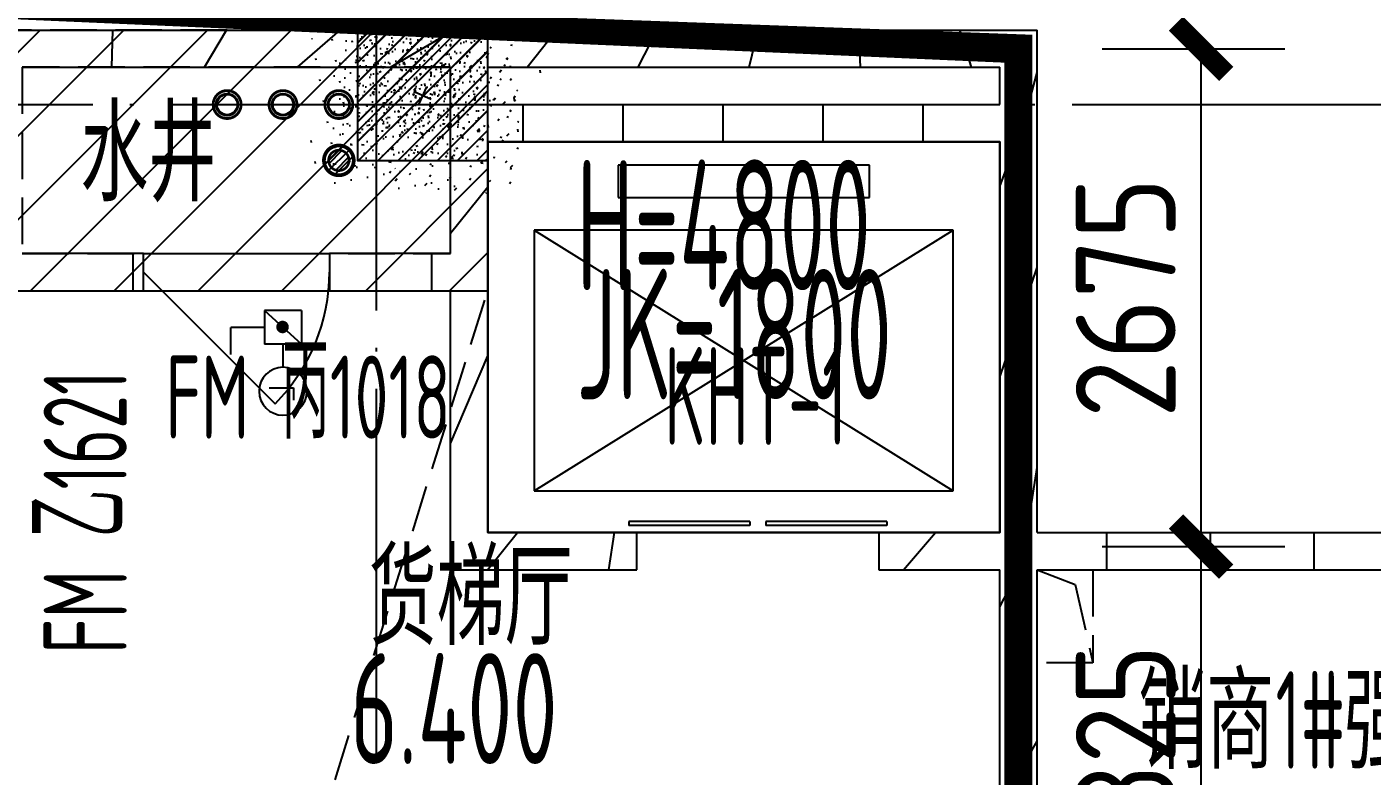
# Model space of a CAD drawing. Header units: inches. Extents: x 0 to 1813292486, y 0 to 3473589894.
# Drawn here: x 600488010 to 600495236, y 3473216910 to 3473220935 of the extents above; entities that cross this region are included whole.
import ezdxf
from ezdxf.enums import TextEntityAlignment as Align
from ezdxf.xclip import XClip

# ---------------------------------------------------------------- set-up
doc = ezdxf.new("R2010")
doc.units = ezdxf.units.IN
doc.header["$LTSCALE"] = 1000
doc.header["$MEASUREMENT"] = 0
doc.header["$XCLIPFRAME"] = 2
for name, pattern in [('AX-MALL-GIRD-200$0$DOTE', [2.4200000000000004, 2, -0.2, 0.02, -0.2]), ('AX-MALL-WALL-P02-QT$0$DASH', [0.35, 0.25, -0.1]), ('AX-MALL-WALL-P02-QT$0$DOTE', [2.4200000000000004, 2, -0.2, 0.02, -0.2]), ('EX-MALL-2F-DBKD$0$DASH', [0.35, 0.25, -0.1]), ('PX-MALL-P02-LG$0$DASHED', [0.75, 0.5, -0.25])]:
    doc.linetypes.add(name, pattern=pattern)
for name, color, linetype in [('A-Anno-Note', 241, 'Continuous'), ('AX-MALL-DIM-P02$0$A-Anno-Dims', 3, 'Continuous'), ('AX-MALL-DIM-P02$0$A-Detl-Thin', 131, 'Continuous'), ('AX-MALL-DTKD-P01~P02$0$A-Flor-Patt', 163, 'Continuous'), ('AX-MALL-GIRD-200$0$A-Grid', 222, 'AX-MALL-GIRD-200$0$DOTE'), ('AX-MALL-P02-200$0$A-Anno-Note', 241, 'Continuous'), ('AX-MALL-WALL-P02$0$A-Anno-Note', 241, 'Continuous'), ('AX-MALL-WALL-P02$0$A-Flor-Patt', 163, 'Continuous'), ('AX-MALL-WALL-P02-QT$0$_T_S__T_ELEV_A-STRS', 7, 'Continuous'), ('AX-MALL-WALL-P02-QT$0$A-Anno-Dims', 3, 'Continuous'), ('AX-MALL-WALL-P02-QT$0$A-Anno-Note', 241, 'Continuous'), ('AX-MALL-WALL-P02-QT$0$A-Detl-Patt', 8, 'Continuous'), ('AX-MALL-WALL-P02-QT$0$A-Detl-Thin', 131, 'Continuous'), ('AX-MALL-WALL-P02-QT$0$A-Strs', 151, 'Continuous'), ('AX-MALL-WALL-P02-QT$0$A-Wall', 2, 'Continuous'), ('AX-MALL-WALL-P02-QT$0$A-Wall-Patt', 13, 'Continuous'), ('AX-MALL-WALL-P02-QT$0$A-Wind', 4, 'Continuous'), ('AX-MALL-WORD-P02$0$A-Anno-Note', 241, 'Continuous'), ('AX-MALL-WORD-P02$0$A-Wind-Iden', 11, 'Continuous'), ('AX-MALL-ZTKD-P02$0$A-Anno-Note', 241, 'Continuous'), ('EX-MALL-2F-DBKD$0$0电井顶板开洞', 7, 'Continuous'), ('PX-MALL-P02-LG$0$P-Drain-Fldr', 4, 'Continuous'), ('PX-MALL-P02-LG$0$P-Drain-Fldr-ARCH', 161, 'Continuous'), ('PX-MALL-P02-LG$0$P-Drain-Fldr-W100', 4, 'Continuous'), ('PX-MALL-P02-LG$0$P-Drain-Fldr-W50', 4, 'Continuous'), ('PX-MALL-P02-LG$0$P-Pipe-Risr', 7, 'Continuous'), ('PX-MALL-P02-LG$0$P-Pipe-Risr-Arch', 6, 'Continuous'), ('PX-MALL-P02-LG$0$P-Pipe-Risr-W100', 6, 'Continuous'), ('PX-MALL-P02-LG$0$P-Pipe-Risr-W50', 6, 'Continuous'), ('PX-MALL-P02-LG$0$P-Sprl-Anno', 150, 'Continuous'), ('PX-MALL-P02-LG$0$P-Sprl-Main', 140, 'PX-MALL-P02-LG$0$ZP_LINE'), ('PX-MALL-P02-LG$0$P-Sprl-Pipe', 151, 'Continuous'), ('PX-MALL-P02-LG$0$P-Wast-Pipe', 143, 'PX-MALL-P02-LG$0$DASHED'), ('PX-MALL-P02-LG$0$P-WatS-pipe', 61, 'Continuous'), ('PX-MALL-P02-LG$0$p-阀门', 61, 'Continuous'), ('SX-MALL-NTKD-L-2F$0$S-HOLE', 5, 'Continuous'), ('SX-MALL-WALL-L-1F~2F$0$S-COLU', 30, 'Continuous'), ('SX-MALL-WALL-L-1F~2F$0$S-PATT-WALL', 83, 'Continuous'), ('SX-MALL-WALL-L-1F~2F$0$单形心', 4, 'Continuous')]:
    doc.layers.add(name, color=color, linetype=linetype)
doc.styles.add('AX-MALL-DIM-P02$0$_TCH_DIM_T3', font='gbenor.shx')
doc.styles.add('AX-MALL-DTKD-P01~P02$0$STANDARD', font='gbenor.shx', dxfattribs={"bigfont": 'gbcbig.shx'})
doc.styles.add('AX-MALL-WORD-P02$0$_TCH_DIM', font='gbenor.shx')
doc.styles.add('AX-MALL-WORD-P02$0$_TCH_WINDOW', font='gbenor.shx', dxfattribs={"bigfont": 'gbcbig.shx'})
doc.styles.add('AX-MALL-WORD-P02$0$STANDARD', font='gbenor.shx', dxfattribs={"bigfont": 'gbcbig.shx'})
doc.styles.add('PX-MALL-P02-LG$0$jzfz', font='gbenor.shx', dxfattribs={"bigfont": 'gbcbig.shx'})
doc.styles.add('PX-MALL-P02-LG$0$Standard', font='gbenor.shx', dxfattribs={"bigfont": 'gbcbig.shx'})
doc.linetypes.add('PX-MALL-P02-LG$0$ZP_LINE', pattern='A,2,-0.3,["ZP",PX-MALL-P02-LG$0$Standard,S=0.15,R=0,X=-0.15,Y=-0.08],-0.1', length=2.4)
doc.dimstyles.new('AX-MALL-DIM-P02$0$_TCH_ARCH&&180', dxfattribs={"dimtxt": 535.5, "dimasz": 270, "dimexe": 450, "dimexo": 450, "dimgap": 137.25, "dimtad": 1, "dimdec": 0, "dimzin": 0, "dimdsep": 46, "dimtxsty": 'AX-MALL-DIM-P02$0$_TCH_DIM_T3', "dimblk": 'AX-MALL-DIM-P02$0$_ArchTick', "dimcen": 0.09, "dimclrt": 7, "dimazin": 2, "dimtfac": 1, "dimtdec": 0, "dimtix": 1, "dimtmove": 2, "dimatfit": 3, "dimfxl": 500, "dimtolj": 1, "dimtzin": 0, "dimarcsym": 0})
pattern_1 = [(45, (0, 359.0227), (-353.55353201463, 353.55353201463), [])]

# ---------------------------------------------------------------- blocks, each defined once
blk = doc.blocks.new('AX-MALL-WORD-P02')
at = {"layer": 'AX-MALL-WORD-P02$0$A-Anno-Note', "style": 'AX-MALL-WORD-P02$0$STANDARD'}
for s, p in [('水井', (600300083.1501517, 3473111284.394498)), ('货梯厅', (600300701.9735448, 3473108509.30351)), ('销商', (600304342.7645831, 3473106442.664421)), ('强电', (600305377.9977597, 3473106057.009686))]:
    blk.add_text(s, height=506.3829787234042, rotation=339.5681613092015, dxfattribs=at).set_placement(p)
at = {"layer": 'AX-MALL-WORD-P02$0$A-Anno-Note'}
for s, height, rotation, style, width, p in [('KHT-1', 525, 339.5681613091696, 'AX-MALL-WORD-P02$0$STANDARD', 0.6, (600302564.5122738, 3473108963.032825)), ('6.400', 595, 339.5681613331429, 'AX-MALL-WORD-P02$0$_TCH_DIM', 0.7, (600300385.6282741, 3473107945.428369)), ('1#', 525, 339.5681613092015, 'AX-MALL-WORD-P02$0$STANDARD', 0.6, (600305033.6178658, 3473106185.301301))]:
    blk.add_text(s, height=height, rotation=rotation, dxfattribs=dict(at, style=style, width=width)).set_placement(p)
at = {"layer": 'AX-MALL-WORD-P02$0$A-Wind-Iden', "style": 'AX-MALL-WORD-P02$0$_TCH_WINDOW', "width": 0.7}
for s, height, rotation, p in [('1621', 446.25, 69.56816112945486, (600299775.4590845, 3473109745.79071)), ('FM', 446.25, 339.5681611663076, (600300065.6508982, 3473109929.613439)), ('丙', 506.3829787234042, 339.5681611663076, (600300651.0967174, 3473109711.517691)), ('1018', 446.25, 339.5681611663076, (600300892.8953661, 3473109621.440598)), ('乙', 506.3829787234042, 69.56816112945486, (600299685.3819919, 3473109503.992061)), ('FM', 446.25, 69.56816112945486, (600299467.2862434, 3473108918.546242))]:
    blk.add_text(s, height=height, rotation=rotation, dxfattribs=at).set_placement(p)
blk = doc.blocks.new('AX-MALL-GIRD-200')
at = {"layer": 'AX-MALL-GIRD-200$0$A-Grid'}
for p, q in [((600330787.703265, 3473189157.338247), (600292058.1643155, 3473085193.611165)), ((600221348.6739725, 3473141169.504273), (600579244.6780716, 3473007842.740992))]:
    blk.add_line(p, q, dxfattribs=at)
blk = doc.blocks.new('AX-MALL-WALL-P02-QT$0$tj')
at = {"layer": 'AX-MALL-WALL-P02-QT$0$A-Detl-Patt'}
h = blk.add_hatch(dxfattribs=at)
h.set_pattern_fill('STEEL', color=256, scale=100.0000000000001, angle=50.43183869082386)
h.set_pattern_definition([(75.00000000004839, (-14278.19445574284, 156289.8254051208), (-153.3407249234246, 41.08752340989569), []), (75.00000000004839, (-14317.88195610046, 156358.5661673546), (-153.3407249234246, 41.08752340989569), [])])
edge = h.paths.add_edge_path()
edge.add_line((88101.273016572, 47666.64152574539), (87883.93542659283, 47459.84604215622))
edge.add_line((87883.93542659283, 47459.84604215622), (91571.54751467705, 43584.64122533798))
edge.add_arc((262949.389629302, 558937.705083496), 543101.4133620498, 251.6057364187558, 260.0288666978238)
edge.add_arc((172180.8466627672, -2862.146247219684), 27099.9982179492, 64.7128659603706, 96.9316049602786, ccw=False)
edge.add_arc((262948.9730309481, 558936.3205539446), 543099.9677998082, 261.6155114784545, 271.7251478115656)
edge.add_line((279298.9759148359, 16082.51663446426), (279298.9759315252, 16382.65274763107))
edge.add_arc((262948.9742454757, 558936.3204835369), 542799.9676941936, 261.62020364125146, 271.7261014454634, ccw=False)
edge.add_arc((172180.8456921196, -2862.14609140989), 27400.00151046549, 64.80631838577902, 96.83815911678944)
edge.add_arc((262949.394896181, 558937.7037490648), 542801.4137571028, 251.6136389015772, 260.02417327084333, ccw=False)
edge.add_line((91737.26096642017, 43845.69257831573), (88101.273016572, 47666.64152574539))
blk.add_lwpolyline([(88103.03003954887, 47737.33037519455), (87813.24658572674, 47461.60306501389), (91543.92713344097, 43541.13421487808, 0.03677856867194786), (168908.9495433569, 23989.2463850975, -0.1416543586965341), (183742.0972260237, 21592.70785188675, 0.04416604653312874), (279348.9759123325, 16034.00206041336), (279348.9759345055, 16434.18465709686, -0.04414427716130016), (183859.0483468771, 21979.79425859451, 0.1405450684183163), (168919.8474783897, 24393.46752309799, -0.03670519880877311), (91764.87840116024, 43889.20268630981), (88103.03007543087, 47737.33033752441)], format="xyb", dxfattribs=at)
blk.add_lwpolyline([(88101.273016572, 47666.64152574539), (87883.93542659283, 47459.84604215622), (91571.54751467705, 43584.64122533798, 0.0367693963449814), (168910.2986617088, 24039.77597379684, -0.1415142461245126), (183756.7420067787, 21641.08926153183, 0.04414024362697595), (279298.9759148359, 16082.51663446426), (279298.9759315252, 16382.65274763107, -0.04412389944666065), (183844.4648458958, 21931.40288829803, 0.1406825130026793), (168918.4574091434, 24342.94360637665, -0.03671436212623864), (91737.26096642017, 43845.69257831573)], format="xyb", close=True, dxfattribs=at)
blk = doc.blocks.new('SX-MALL-WALL-L-1F~2F$0$BANWANG_XINGXIN')
at = {"color": 0}
for points in [[(0.7071067811865476, 0.7071067811865475), (-0.7071067811865477, -0.7071067811865475)], [(-0.7071067811865475, 0.7071067811865476), (0.7071067811865474, -0.7071067811865477)]]:
    blk.add_lwpolyline(points, dxfattribs=at)
blk = doc.blocks.new('SX-MALL-WALL-L-1F~2F')
at = {"layer": 'SX-MALL-WALL-L-1F~2F$0$S-PATT-WALL'}
h = blk.add_hatch(dxfattribs=at)
h.set_pattern_fill('钢筋混凝土', color=256, scale=15, pattern_type=2)
h.set_pattern_definition([(24.56816131876918, (600333035.9335669, 3473133817.77142), (-31.18316060756021, 68.21004687377882), []), (29.56816131876925, (600333035.9335669, 3473133817.77142), (97.53445422577846, -46.37920049590846), [11.25, -123.75]), (334.5681613187692, (600333035.9335669, 3473133817.77142), (19.88439775835759, 112.9961142864107), [9, -99]), (80.01956131876923, (600333044.0614381, 3473133813.906487), (117.4189029535321, 66.61682170576017), [9.5610285, -105.1713168]), (25.75236131876919, (600333046.4063519, 3473133845.884064), (141.3476152674957, -79.15081590010527), [16.87499999999951, -185.6249999999961]), (76.20376131876925, (600333058.1853156, 3473133839.288156), (182.3878362713222, 87.98253900728311), [14.3415432, -157.75695]), (330.7523613187692, (600333046.4063519, 3473133845.884064), (182.387767611897, 87.98268144025062), [13.49999999999975, -148.4999999999961]), (0.5681613187692669, (600333057.8444779, 3473133833.619511), (62.82047321120105, -87.84980446922418), [11.25, -123.75]), (305.5681613187692, (600333057.8444779, 3473133833.619511), (72.17288940056439, 89.18848105901375), [9, -99]), (51.01956131876926, (600333063.0795126, 3473133826.29869), (134.9933625470349, 1.33857134020591), [9.5610285, -105.1713168]), (17.06816131876921, (600333035.9335669, 3473133817.77142), (19.14085714793764, 46.15589493924091), [0.75, -97.8, 0.75, -100.5, 0.75, -99.375]), (347.0681613187692, (600333035.9335669, 3473133817.77142), (57.63084699394109, 41.66442757030211), [0.75, -57.3, 0.75, -95.55, 0.75, -37.875]), (307.0681613187692, (600333004.5879685, 3473133829.448575), (73.85474001336534, -31.12342331039777), [0.75, -37.5, 0.75, -117, 0.75, -155.25]), (297.0681613187692, (600332990.5316463, 3473133834.684968), (87.2164167648191, -16.46683781742514), [0.75, -48.75, 0.75, -77.69999999999999, 0.75, -110.25])])
h.paths.add_polyline_path([(600302210.0565329, 3473110726.125887), (600302454.421515, 3473111382.08759), (600301798.4598122, 3473111626.452572), (600301554.09483, 3473110970.490869)])
h = blk.add_hatch(dxfattribs=at)
h.set_pattern_fill('钢筋混凝土', color=256, scale=15, pattern_type=2)
h.set_pattern_definition([(24.56816131876918, (600333035.9335669, 3473133817.77142), (-31.18316060756021, 68.21004687377882), []), (29.56816131876925, (600333035.9335669, 3473133817.77142), (97.53445422577846, -46.37920049590846), [11.24999999999975, -123.749999999998]), (334.5681613187692, (600333035.9335669, 3473133817.77142), (19.8843977583576, 112.9961142864107), [8.999999999999755, -98.99999999999804]), (80.01956131876923, (600333044.0614381, 3473133813.906488), (117.4189029535321, 66.61682170576017), [9.5610285, -105.1713168]), (25.75236131876918, (600333046.4063519, 3473133845.884064), (141.3476152674957, -79.15081590010527), [16.87499999999999, -185.6249999999999]), (76.20376131876925, (600333058.1853156, 3473133839.288156), (182.3878362713222, 87.98253900728308), [14.3415432, -157.75695]), (330.7523613187692, (600333046.4063519, 3473133845.884064), (182.3877676118969, 87.98268144025063), [13.5, -148.4999999999999]), (0.5681613187692685, (600333057.8444779, 3473133833.619511), (62.82047321120105, -87.84980446922418), [11.25, -123.75]), (305.5681613187692, (600333057.8444779, 3473133833.619511), (72.17288940056437, 89.18848105901375), [8.999999999999998, -98.99999999999999]), (51.01956131876926, (600333063.0795127, 3473133826.298691), (134.9933625470349, 1.33857134020591), [9.5610285, -105.1713168]), (17.06816131876921, (600333035.9335669, 3473133817.77142), (19.14085714793764, 46.1558949392409), [0.7499999999999999, -97.79999999999998, 0.7499999999999999, -100.5, 0.7499999999999999, -99.37499999999999]), (347.0681613187692, (600333035.9335669, 3473133817.77142), (57.63084699394109, 41.66442757030211), [0.7499999999999999, -57.29999999999999, 0.7499999999999999, -95.54999999999998, 0.7499999999999999, -37.87499999999999]), (307.0681613187692, (600333004.5879683, 3473133829.448575), (73.85474001336533, -31.12342331039777), [0.7499999999999848, -37.49999999999903, 0.7499999999999848, -116.9999999999981, 0.7499999999999848, -155.2499999999961]), (297.0681613187692, (600332990.5316463, 3473133834.684968), (87.2164167648191, -16.46683781742514), [0.7499999999999999, -48.74999999999999, 0.7499999999999999, -77.69999999999997, 0.7499999999999999, -110.25])])
h.paths.add_polyline_path([(600302210.0565329, 3473110726.125887), (600302454.4215149, 3473111382.08759), (600301798.459812, 3473111626.452572), (600301554.09483, 3473110970.490869)])
at = {"layer": 'SX-MALL-WALL-L-1F~2F$0$S-COLU'}
blk.add_lwpolyline([(600302210.0565329, 3473110726.125887), (600302454.421515, 3473111382.08759), (600301798.4598122, 3473111626.452572), (600301554.09483, 3473110970.490869)], close=True, dxfattribs=at)
at = {"layer": 'SX-MALL-WALL-L-1F~2F$0$单形心', "xscale": 50, "yscale": 50, "zscale": 50}
blk.add_blockref('SX-MALL-WALL-L-1F~2F$0$BANWANG_XINGXIN', (600302004.2581725, 3473111176.28923), dxfattribs=at)
blk = doc.blocks.new('SX-MALL-WALL-L-2F~3F')
ref = blk.add_blockref('SX-MALL-WALL-L-1F~2F', (0, 0))
XClip(ref).set_block_clipping_path([(600349769.7341375, 3473074679.418533), (600357001.7302529, 3473071985.287766), (600356499.8725733, 3473070638.124951), (600359302.5086629, 3473069594.060767), (600362345.1765132, 3473077761.653201), (600381551.4312518, 3473070606.759726), (600391553.7259278, 3473066880.611454), (600387749.827644, 3473056669.608357), (600391632.1759799, 3473055223.319679), (600395635.5522461, 3473065969.791956), (600406982.2408491, 3473061742.817497), (600403058.8006672, 3473051210.921831), (600412723.2437257, 3473047610.6332), (600445093.3740637, 3473134503.466942), (600393055.2444371, 3473153889.197227), (600387463.4997383, 3473138878.984498), (600380158.3525343, 3473141600.366193), (600382830.751978, 3473148774.027779), (600388210.8522022, 3473146769.782572), (600390696.2253517, 3473153441.399696), (600277474.697425, 3473195619.741203), (600273446.9822528, 3473184807.934726), (600257129.111771, 3473190886.82031), (600241575.9633431, 3473149136.690594), (600258197.8999482, 3473142944.531458), (600255239.7303221, 3473135003.762026), (600263182.3271956, 3473132044.911624), (600260741.6763649, 3473125493.34496), (600269350.4970673, 3473122286.306632), (600271511.1407766, 3473128086.235537), (600286270.1853781, 3473122588.058336), (600284109.5416689, 3473116788.129431), (600282580.7823727, 3473112684.400902), (600291840.7574171, 3473109234.788475), (600290827.7957876, 3473106515.642598), (600293360.405141, 3473105572.171298), (600294731.2544166, 3473109252.0137), (600323175.4764534, 3473098655.706329), (600321336.3302773, 3473093718.790065), (600344750.773286, 3473084996.222976), (600341987.4689643, 3473077578.540671), (600344583.6790427, 3473076611.376234), (600346015.5062013, 3473080454.904757), (600351201.5612961, 3473078522.947055)])
blk = doc.blocks.new('SX-MALL-WALL-2F~3F')
blk.add_blockref('SX-MALL-WALL-L-2F~3F', (0, 0))
blk = doc.blocks.new('EX-MALL-2F-DBKD')
at = {"layer": 'EX-MALL-2F-DBKD$0$0电井顶板开洞', "linetype": 'EX-MALL-2F-DBKD$0$DASH'}
blk.add_lwpolyline([(600304031.9364263, 3473107166.156424), (600304206.4829885, 3473107634.700442), (600304487.6093999, 3473107529.972505), (600304313.0628377, 3473107061.428486)], close=True, dxfattribs=at)
blk.add_lwpolyline([(600304206.4829886, 3473107634.700442), (600304371.6112392, 3473107489.884691), (600304313.0628376, 3473107061.428485)], dxfattribs=at)
blk = doc.blocks.new('SX-MALL-NTKD-L-2F')
at = {"layer": 'SX-MALL-NTKD-L-2F$0$S-HOLE'}
blk.add_lwpolyline([(600302244.9658242, 3473110819.834724), (600304821.9576465, 3473109859.829651), (600304088.8626989, 3473107891.944546), (600301511.8708767, 3473108851.94962)], close=True, dxfattribs=at)
blk = doc.blocks.new('SX-MALL-NTKD-2F')
blk.add_blockref('SX-MALL-NTKD-L-2F', (0, 0))
blk = doc.blocks.new('AX-MALL-WALL-P02-QT$0$$DORLIB2D$00000127')
at = {"color": 0}
for points in [[(-0.5333333333328483, 0.7948983154366971), (-0.5333333333328483, 0.690405644187237)], [(-0.03333333333284827, 0.7948983154366971), (-0.5333333333328483, 0.7948983154366971)], [(-0.03333333333284827, 0.7948983154366971), (-0.03333333333284827, 0.690405644187237)], [(0.5333333333328483, 0.7948983154366971), (0.03333333333284827, 0.7948983154366971)], [(0.03333333333284827, 0.7948983154366971), (0.03333333333284827, 0.690405644187237)], [(0.5333333333328483, 0.7948983154366971), (0.5333333333328483, 0.690405644187237)], [(-0.03333333333284827, 0.690405644187237), (-0.5333333333328483, 0.690405644187237)], [(0.5333333333328483, 0.690405644187237), (0.03333333333284827, 0.690405644187237)], [(0.5, 0.4999999999999858), (-0.5, 0.4999999999999858)]]:
    blk.add_lwpolyline(points, dxfattribs=at)
blk = doc.blocks.new('AX-MALL-WALL-P02-QT$0$$DorLib2D$00000114')
at = {"color": 0}
blk.add_line((0.4999999999999964, 3.552713678800501e-15), (-0.2071067811864751, 0.7071067811864857), dxfattribs=at)
blk.add_arc((0.5000000000013856, -1.154631945610163e-12), 1.000000000001696, 135, 180, dxfattribs=at)
blk = doc.blocks.new('AX-MALL-WALL-P02-QT')
at = {"layer": 'AX-MALL-WALL-P02-QT$0$A-Detl-Patt', "linetype": 'AX-MALL-WALL-P02-QT$0$DASH'}
h = blk.add_hatch(dxfattribs=at)
h.set_pattern_fill('ANSI31', color=5, scale=199.9999999999999, angle=-3.81666561775622e-14)
h.set_pattern_definition([(24.56816130921802, (600185298.4270635, 3473279938.045598), (-132.0087131905358, 288.7558651210028), [])])
h.paths.add_polyline_path([(600299435.5535623, 3473111012.714852), (600301965.6915587, 3473110070.164207), (600302454.4215227, 3473111382.087611), (600299924.2835263, 3473112324.638256)])
at = {"layer": 'AX-MALL-WALL-P02-QT$0$A-Wall-Patt'}
h = blk.add_hatch(dxfattribs=at)
h.set_pattern_fill('普通砖', color=256, scale=200, style=0)
h.set_pattern_definition(pattern_1)
h.paths.add_polyline_path([(600299971.4466301, 3473112164.783887), (600300041.8825895, 3473112067.402061), (600302197.185327, 3473111264.488548), (600302314.1669971, 3473111292.051807), (600302360.712708, 3473111416.996894), (600300017.992341, 3473112289.728973)])
h = blk.add_hatch(dxfattribs=at)
h.set_pattern_fill('普通砖', color=256, scale=200, style=0)
h.set_pattern_definition(pattern_1)
h.paths.add_polyline_path([(600302314.1669971, 3473111292.051807), (600302384.6029563, 3473111194.669981), (600304961.5953603, 3473110234.664694), (600305218.8315558, 3473110352.263757), (600302360.712708, 3473111416.996894)])
h = blk.add_hatch(dxfattribs=at)
h.set_pattern_fill('普通砖', color=256, scale=200, style=0)
h.set_pattern_definition(pattern_1)
h.paths.add_polyline_path([(600302217.4025636, 3473110936.816392), (600302314.7843899, 3473111007.252352), (600302384.6029563, 3473111194.669981), (600302314.1669971, 3473111292.051808), (600302197.185327, 3473111264.488548), (600302092.4574775, 3473110983.362103)])
h = blk.add_hatch(dxfattribs=at)
h.set_pattern_fill('普通砖', color=256, scale=200, style=0)
h.set_pattern_definition(pattern_1)
h.paths.add_polyline_path([(600299622.9711918, 3473110942.896286), (600300232.078486, 3473110715.985945), (600300301.8970522, 3473110903.403575), (600299692.7897582, 3473111130.313915), (600299595.4079318, 3473111059.877956)])
h = blk.add_hatch(dxfattribs=at)
h.set_pattern_fill('普通砖', color=256, scale=200, style=0)
h.set_pattern_definition(pattern_1)
h.paths.add_polyline_path([(600301875.6557554, 3473110210.418732), (600302000.6008418, 3473110163.873022), (600302244.9658235, 3473110819.834723), (600302217.4025636, 3473110936.816392), (600302092.4574775, 3473110983.362103), (600301848.0924956, 3473110327.400402)])
h = blk.add_hatch(dxfattribs=at)
h.set_pattern_fill('普通砖', color=256, scale=200, style=0)
h.set_pattern_definition(pattern_1)
h.paths.add_polyline_path([(600302217.4025636, 3473110936.816392), (600302244.9658235, 3473110819.834723), (600304821.9582272, 3473109859.829435), (600304919.3400534, 3473109930.265394), (600304891.7767936, 3473110047.247064), (600302314.7843899, 3473111007.252352)])
h = blk.add_hatch(dxfattribs=at)
h.set_pattern_fill('普通砖', color=256, scale=200, style=0)
h.set_pattern_definition(pattern_1)
h.paths.add_polyline_path([(600301848.0924956, 3473110327.400402), (600301238.9851991, 3473110554.310743), (600301169.1666329, 3473110366.893114), (600301778.2739291, 3473110139.982773), (600301875.6557555, 3473110210.418732)])
h = blk.add_hatch(dxfattribs=at)
h.set_pattern_fill('普通砖', color=256, scale=200, style=0)
h.set_pattern_definition(pattern_1)
h.paths.add_polyline_path([(600304919.3400534, 3473109930.265394), (600305044.2851396, 3473109883.719683), (600305218.8315558, 3473110352.263757), (600304961.5953603, 3473110234.664694), (600304891.7767936, 3473110047.247064)])
h = blk.add_hatch(dxfattribs=at)
h.set_pattern_fill('普通砖', color=256, scale=200, style=0)
h.set_pattern_definition(pattern_1)
h.paths.add_polyline_path([(600301254.6346815, 3473108734.350553), (600301511.870877, 3473108851.949615), (600302000.6008418, 3473110163.873022), (600301875.6557555, 3473110210.418732), (600301778.2739291, 3473110139.982773)])
h = blk.add_hatch(dxfattribs=at)
h.set_pattern_fill('普通砖', color=256, scale=200, style=0)
h.set_pattern_definition(pattern_1)
h.paths.add_polyline_path([(600304147.6628132, 3473107763.326231), (600304276.2809111, 3473107822.125762), (600305044.2851397, 3473109883.719683), (600304919.3400534, 3473109930.265394), (600304821.9582272, 3473109859.829435), (600304088.8632816, 3473107891.944328)])
h = blk.add_hatch(dxfattribs=at)
h.set_pattern_fill('普通砖', color=256, scale=200, style=0)
h.set_pattern_definition(pattern_1)
h.paths.add_polyline_path([(600301254.6346815, 3473108734.350553), (600302191.7228281, 3473108385.257721), (600302261.5413945, 3473108572.67535), (600301511.870877, 3473108851.949615)])
h = blk.add_hatch(dxfattribs=at)
h.set_pattern_fill('普通砖', color=256, scale=200, style=0)
h.set_pattern_definition(pattern_1)
h.paths.add_polyline_path([(600304088.8632816, 3473107891.944328), (600303479.7559854, 3473108118.854669), (600303409.937419, 3473107931.43704), (600304019.0447154, 3473107704.526699), (600304147.6628132, 3473107763.326231)])
h = blk.add_hatch(dxfattribs=at)
h.set_pattern_fill('普通砖', color=256, scale=200, style=0)
h.set_pattern_definition(pattern_1)
h.paths.add_polyline_path([(600304147.6628132, 3473107763.326231), (600304206.4623446, 3473107634.708133), (600306877.1635623, 3473106639.793562), (600306974.5453886, 3473106710.229521), (600306946.9821286, 3473106827.211191), (600304276.2809111, 3473107822.125762)])
h = blk.add_hatch(dxfattribs=at)
h.set_pattern_fill('普通砖', color=256, scale=200, style=0)
h.set_pattern_definition(pattern_1)
h.paths.add_polyline_path([(600303375.9855713, 3473105596.387064), (600303473.3673974, 3473105666.823023), (600304206.4623446, 3473107634.708133), (600304147.6628132, 3473107763.326231), (600304019.0447154, 3473107704.526699), (600303251.040485, 3473105642.932775)])
at = {"layer": 'AX-MALL-WALL-P02-QT$0$_T_S__T_ELEV_A-STRS', "linetype": 'AX-MALL-WALL-P02-QT$0$DOTE', "const_width": 150}
blk.add_lwpolyline([(600234247.8536268, 3473153011.494684), (600262405.5662599, 3473142521.920496), (600259473.1864733, 3473134650.380063), (600277652.6965212, 3473127877.979127), (600276745.0551592, 3473125441.549947), (600276745.055159, 3473125441.549947), (600276046.8694955, 3473123567.373652), (600279607.804453, 3473122240.820894), (600279607.8044529, 3473122240.820893), (600286917.0919989, 3473119517.896807), (600286114.1784856, 3473117362.594068), (600305090.2134603, 3473110293.464231), (600303222.5668081, 3473105280.042639), (600316013.8200127, 3473100514.925489), (600314879.2683095, 3473097469.389009), (600322235.4102613, 3473094729.010282), (600324225.2394023, 3473100070.412719), (600344138.3625215, 3473092652.190045), (600342323.0797966, 3473087779.331682), (600442122.9674294, 3473050600.945104)], dxfattribs=at)
at = {"layer": 'AX-MALL-WALL-P02-QT$0$A-Detl-Patt', "linetype": 'AX-MALL-WALL-P02-QT$0$DASH'}
blk.add_line((600291706.0207473, 3473096826.246967), (600301965.691559, 3473110070.164207), dxfattribs=at)
at = {"layer": 'AX-MALL-WALL-P02-QT$0$A-Detl-Patt', "color": 5, "linetype": 'AX-MALL-WALL-P02-QT$0$DASH'}
for points in [[(600299435.5535623, 3473111012.714852), (600301965.6915587, 3473110070.164207), (600302454.4215227, 3473111382.087611), (600299924.2835263, 3473112324.638256)], [(600299692.789758, 3473111130.313915), (600301848.0924957, 3473110327.400402), (600302197.185327, 3473111264.488548), (600300041.8825893, 3473112067.402061)]]:
    blk.add_lwpolyline(points, close=True, dxfattribs=at)
at = {"layer": 'AX-MALL-WALL-P02-QT$0$A-Detl-Thin'}
blk.add_lwpolyline([(600301511.8708782, 3473108851.949617), (600304088.8632815, 3473107891.94433), (600304821.9582272, 3473109859.829436), (600302244.9658239, 3473110819.834723)], close=True, dxfattribs=at)
at = {"layer": 'AX-MALL-WALL-P02-QT$0$A-Strs'}
for p, q in [((600302856.7490493, 3473110458.537145), (600302795.6578038, 3473110294.546719)), ((600304121.8180474, 3473109987.261822), (600302856.7490493, 3473110458.537145)), ((600302312.8768926, 3473110287.648068), (600301824.1469291, 3473108975.724665)), ((600304421.3252228, 3473109502.189197), (600302312.8768926, 3473110287.648068)), ((600302312.8768926, 3473110287.648068), (600303932.5952594, 3473108190.265794)), ((600302795.6578038, 3473110294.546719), (600304060.726802, 3473109823.271396)), ((600304060.726802, 3473109823.271396), (600304121.8180474, 3473109987.261822)), ((600301824.1469291, 3473108975.724665), (600304421.3252228, 3473109502.189197)), ((600303932.5952594, 3473108190.265794), (600304421.3252228, 3473109502.189197)), ((600301824.1469291, 3473108975.724665), (600303932.5952594, 3473108190.265794))]:
    blk.add_line(p, q, dxfattribs=at)
at = {"layer": 'AX-MALL-WALL-P02-QT$0$A-Wall'}
for p, q in [((600300017.992341, 3473112289.728973), (600302360.712708, 3473111416.996894)), ((600300041.8825895, 3473112067.402061), (600302197.185327, 3473111264.488548)), ((600302360.712708, 3473111416.996894), (600305218.8315558, 3473110352.263757)), ((600302092.4574775, 3473110983.362103), (600302197.185327, 3473111264.488548)), ((600302314.7843899, 3473111007.252352), (600302384.6029563, 3473111194.669981)), ((600302384.6029563, 3473111194.669981), (600304961.5953603, 3473110234.664694)), ((600300301.8970522, 3473110903.403575), (600299692.7897582, 3473111130.313915)), ((600301848.0924956, 3473110327.400402), (600302092.4574775, 3473110983.362103)), ((600302314.7843899, 3473111007.252352), (600304891.7767936, 3473110047.247064)), ((600299622.9711918, 3473110942.896286), (600300232.078486, 3473110715.985945)), ((600300232.078486, 3473110715.985945), (600300301.8970522, 3473110903.403575)), ((600302000.6008418, 3473110163.873022), (600302244.9658235, 3473110819.834723)), ((600302244.9658235, 3473110819.834723), (600304821.9582272, 3473109859.829435)), ((600301238.9851991, 3473110554.310743), (600301169.1666329, 3473110366.893114)), ((600301848.0924956, 3473110327.400402), (600301238.9851991, 3473110554.310743)), ((600301169.1666329, 3473110366.893114), (600301778.2739291, 3473110139.982773)), ((600305044.2851396, 3473109883.719683), (600305218.8315558, 3473110352.263757)), ((600304891.7767936, 3473110047.247064), (600304961.5953603, 3473110234.664694)), ((600301511.870877, 3473108851.949615), (600302000.6008418, 3473110163.873022)), ((600301254.6346815, 3473108734.350553), (600301778.2739291, 3473110139.982773)), ((600304276.2809111, 3473107822.125762), (600305044.2851397, 3473109883.719683)), ((600304088.8632816, 3473107891.944328), (600304821.9582272, 3473109859.829435)), ((600302261.5413945, 3473108572.67535), (600301511.870877, 3473108851.949615)), ((600301254.6346815, 3473108734.350553), (600302191.7228281, 3473108385.257721)), ((600302191.7228281, 3473108385.257721), (600302261.5413945, 3473108572.67535)), ((600303479.7559854, 3473108118.854669), (600303409.937419, 3473107931.43704)), ((600304088.8632816, 3473107891.944328), (600303479.7559854, 3473108118.854669)), ((600303409.937419, 3473107931.43704), (600304019.0447154, 3473107704.526699)), ((600304276.2809111, 3473107822.125762), (600306946.9821286, 3473106827.211191)), ((600303251.040485, 3473105642.932775), (600304019.0447154, 3473107704.526699)), ((600303473.3673974, 3473105666.823023), (600304206.4623446, 3473107634.708133)), ((600304206.4623446, 3473107634.708133), (600306877.1635623, 3473106639.793562))]:
    blk.add_line(p, q, dxfattribs=at)
at = {"layer": 'AX-MALL-WALL-P02-QT$0$A-Wind'}
for p, q in [((600300301.8970522, 3473110903.403574), (600301238.9851991, 3473110554.310743)), ((600300232.0784858, 3473110715.985945), (600301169.1666328, 3473110366.893114))]:
    blk.add_line(p, q, dxfattribs=at)
at = {"layer": 'AX-MALL-WALL-P02-QT$0$A-Anno-Dims'}
blk.add_blockref('SX-MALL-NTKD-2F', (0, 0), dxfattribs=at)
at = {"layer": 'AX-MALL-WALL-P02-QT$0$A-Anno-Note'}
blk.add_blockref('EX-MALL-2F-DBKD', (0, 0), dxfattribs=at)
at = {"layer": 'AX-MALL-WALL-P02-QT$0$A-Detl-Thin'}
blk.add_blockref('SX-MALL-WALL-2F~3F', (0, 0), dxfattribs=at)
at = {"layer": 'AX-MALL-WALL-P02-QT$0$A-Detl-Thin', "rotation": 339.5681613091762}
blk.add_blockref('AX-MALL-WALL-P02-QT$0$tj', (600144118.6961328, 3473128496.287411), dxfattribs=at)
at = {"layer": 'AX-MALL-WALL-P02-QT$0$A-Wind'}
blk.add_blockref('AX-MALL-GIRD-200', (0, 0), dxfattribs=at)
at = {"layer": 'AX-MALL-WALL-P02-QT$0$A-Wind', "zscale": 200}
for name, p, xscale, yscale, rotation in [('AX-MALL-WALL-P02-QT$0$$DorLib2D$00000114', (600300735.5318425, 3473110635.148344), -1000, -1000, 339.5681613151087), ('AX-MALL-WALL-P02-QT$0$$DORLIB2D$00000127', (600302835.7394068, 3473108252.056195), 1300, 200, 339.5681613095409)]:
    blk.add_blockref(name, p, dxfattribs=dict(at, xscale=xscale, yscale=yscale, rotation=rotation))
blk = doc.blocks.new('AX-MALL-DTKD-P01~P02')
at = {"layer": 'AX-MALL-DTKD-P01~P02$0$A-Flor-Patt'}
blk.add_lwpolyline([(600301511.8708781, 3473108851.949616), (600304088.8632818, 3473107891.944329), (600304821.9582269, 3473109859.829435), (600302244.9658232, 3473110819.834723)], close=True, dxfattribs=at)
at = {"layer": 'AX-MALL-DTKD-P01~P02$0$A-Flor-Patt', "style": 'AX-MALL-DTKD-P01~P02$0$STANDARD', "width": 0.6}
for s, p in [('H=4800', (600302412.2854304, 3473109907.002829)), ('JK=1800', (600302207.4447746, 3473109357.138342))]:
    blk.add_text(s, height=700, rotation=339.5681613090537, dxfattribs=at).set_placement(p)
blk = doc.blocks.new('AX-MALL-WALL-P02')
at = {"layer": 'AX-MALL-WALL-P02$0$A-Anno-Note'}
blk.add_blockref('AX-MALL-WORD-P02', (0, 0), dxfattribs=at)
blk.add_blockref('AX-MALL-WALL-P02-QT', (0, 0), dxfattribs=at)
at = {"layer": 'AX-MALL-WALL-P02$0$A-Flor-Patt'}
blk.add_blockref('AX-MALL-DTKD-P01~P02', (0, 0), dxfattribs=at)
blk = doc.blocks.new('PX-MALL-P02-LG$0$P-Risr')
at = {"layer": 'PX-MALL-P02-LG$0$P-Pipe-Risr-W50'}
h = blk.add_hatch(color=0, dxfattribs=at)
edge = h.paths.add_edge_path()
edge.add_ellipse((0, 0), major_axis=(47.05795628796547, 47.05795628796547), ratio=0.9999999999999695, start_angle=225.0000000000009, end_angle=405.0000000000009, ccw=False)
edge.add_ellipse((0, 0), major_axis=(47.05795628796764, 47.05795628796764), ratio=0.9999999999998785, start_angle=133.9675974886221, end_angle=225.0000000000035, ccw=False)
edge.add_line((-66.53919663240958, 1.199087783927098), (-54.4367953546693, 1.199087783927098))
edge.add_ellipse((0, 0), major_axis=(-38.50196423560672, 38.50196423560672), ratio=0.9999999999999859, start_angle=43.73814098242129, end_angle=134.9999999999996)
edge.add_ellipse((0, 0), major_axis=(38.50196423561096, 38.50196423561096), ratio=0.9999999999998216, start_angle=225.0000000000051, end_angle=405.0000000000051)
edge.add_ellipse((0, 0), major_axis=(38.50196423560679, 38.50196423560679), ratio=0.9999999999999831, start_angle=45.00000000000048, end_angle=133.7381409824204)
edge.add_line((-54.43679535467527, 1.199087783927098), (-66.53919663241555, 1.199087783927098))
edge.add_ellipse((0, 0), major_axis=(-47.05795628796762, 47.05795628796762), ratio=0.9999999999998742, start_angle=-45.00000000000358, end_angle=43.967597488629224, ccw=False)
at = {"layer": 'PX-MALL-P02-LG$0$P-Pipe-Risr-Arch', "ltscale": 0.7}
blk.add_circle((0, 0), 59.29000000000001, dxfattribs=at)
at = {"layer": 'PX-MALL-P02-LG$0$P-Pipe-Risr-W100', "color": 0, "const_width": 15}
blk.add_lwpolyline([(-75, 0, 1), (75, 0, 1)], format="xyb", close=True, dxfattribs=at)
at = {"layer": 'PX-MALL-P02-LG$0$P-Pipe-Risr-W50'}
blk.add_circle((0, 0), 54.45000000000001, dxfattribs=at)
at = {"layer": 'PX-MALL-P02-LG$0$P-Pipe-Risr', "style": 'PX-MALL-P02-LG$0$jzfz', "width": 0.6, "flags": 1}
for tag, p in [('SYS-MARK', (0.3310501334344735, -45.65933377496549)), ('RANGE', (0.3337570973526454, -45.67887874227017))]:
    blk.add_attdef(tag, text='', height=0.015625, dxfattribs=at).set_placement(p, align=Align.MIDDLE)
blk = doc.blocks.new('PX-MALL-P02-LG$0$A$C5A9C1854')
at = {"layer": 'PX-MALL-P02-LG$0$P-Drain-Fldr-W50', "ltscale": 0.7}
for p, q in [((16.81565596797736, -52.36634142627008), (-52.36634142621187, 16.81565596791916)), ((38.89087296527578, -38.89087296521757), (-38.89087296527578, 38.89087296521757)), ((52.36634142632829, -16.81565596791916), (-16.81565596786095, 52.36634142627008))]:
    blk.add_line(p, q, dxfattribs=at)
at = {"layer": 'PX-MALL-P02-LG$0$P-Drain-Fldr-W50', "ltscale": 0.7, "const_width": 13.75}
blk.add_lwpolyline([(-54.99999999994179, 0, 1), (55.00000000005821, 0, 1)], format="xyb", close=True, dxfattribs=at)
blk = doc.blocks.new('PX-MALL-P02-LG$0$A$C7D2520B3')
at = {"layer": 'PX-MALL-P02-LG$0$P-Drain-Fldr', "ltscale": 0.7}
for p, q in [((78.54951213949244, -25.22348395187873), (-25.22348395179142, 78.54951213940512)), ((25.22348395196605, -78.54951213940512), (-78.54951213931781, 25.22348395187873)), ((58.33630944791366, -58.33630944788456), (-58.33630944791366, 58.33630944788456))]:
    blk.add_line(p, q, dxfattribs=at)
at = {"layer": 'PX-MALL-P02-LG$0$P-Drain-Fldr', "ltscale": 0.7, "const_width": 20}
blk.add_lwpolyline([(5.820766091346741e-11, -80, 1), (5.820766091346741e-11, 80, 1)], format="xyb", close=True, dxfattribs=at)
blk = doc.blocks.new('PX-MALL-P02-LG$0$A$C2257314B')
at = {"layer": 'PX-MALL-P02-LG$0$P-Drain-Fldr-ARCH', "ltscale": 0.7}
for p, q in [((16.81565596797736, -52.36634142627008), (-52.36634142621187, 16.81565596791916)), ((38.89087296527578, -38.89087296521757), (-38.89087296527578, 38.89087296521757)), ((52.36634142632829, -16.81565596791916), (-16.81565596786095, 52.36634142627008))]:
    blk.add_line(p, q, dxfattribs=at)
for start, end in [(0, 180), (180, 0)]:
    blk.add_arc((5.820766091346741e-11, -1.77635683940025e-15), 55, start, end, dxfattribs=at)
blk = doc.blocks.new('PX-MALL-P02-LG$0$P-Drain-Fldr')
blk.add_blockref('PX-MALL-P02-LG$0$A$C2257314B', (0, 0))
at = {"layer": 'PX-MALL-P02-LG$0$P-Drain-Fldr-W100'}
blk.add_blockref('PX-MALL-P02-LG$0$A$C7D2520B3', (0, 0), dxfattribs=at)
at = {"layer": 'PX-MALL-P02-LG$0$P-Drain-Fldr-W50'}
blk.add_blockref('PX-MALL-P02-LG$0$A$C5A9C1854', (0, 0), dxfattribs=at)
blk = doc.blocks.new('PX-MALL-P02-LG$0$gb-slzsq')
at = {"linetype": 'Continuous'}
for p, q in [((-25.92897034189082, 103.3586355632433), (-25.91524431816651, -79.67964445479447)), ((-25.91524431816651, -79.67964445479447), (67.79176270062453, -79.67261737497756))]:
    blk.add_line(p, q, dxfattribs=at)
blk.add_circle((0, 0), 180, dxfattribs=at)
blk = doc.blocks.new('PX-MALL-P02-LG$0$A$C573B230E')
at = {"ltscale": 0.7}
for p, q in [((-75.23320203775074, 387.9711374800263), (124.7667979622493, 387.9711374800263)), ((124.7667979621256, 137.9711374800263), (124.7667979622493, 387.9711374800263)), ((249.5335959242584, 137.9711374800245), (-7.275957614183426e-12, -137.971137479979)), ((249.5335959242584, 137.9711374800245), (0, 137.9711374800263)), ((-7.275957614183426e-12, -137.971137479979), (0, 137.9711374800263)), ((249.5335959242657, -137.971137479979), (249.5335959242584, 137.9711374800245)), ((249.5335959242657, -137.971137479979), (-7.275957614183426e-12, -137.971137479979))]:
    blk.add_line(p, q, dxfattribs=at)
at = {"ltscale": 0.7, "const_width": 46.54269288080815}
blk.add_lwpolyline([(128.0441803465365, 26.73703426584143, 1), (128.0441803465292, -19.80565861495961, 1)], format="xyb", close=True, dxfattribs=at)
blk = doc.blocks.new('PX-MALL-P02-LG')
at = {"layer": 'PX-MALL-P02-LG$0$P-Sprl-Main'}
blk.add_line((600300834.4766139, 3473110184.609074), (600300791.1547816, 3473110068.324563), dxfattribs=at)
at = {"layer": 'PX-MALL-P02-LG$0$P-Drain-Fldr', "rotation": 249.5681612930136}
blk.add_blockref('PX-MALL-P02-LG$0$P-Drain-Fldr', (600301460.3858873, 3473111005.400134), dxfattribs=at)
at = {"layer": 'PX-MALL-P02-LG$0$P-Sprl-Anno', "ltscale": 0.7, "extrusion": (0, 0, -1), "xscale": 0.7142144095310522, "yscale": 0.7142144095310522, "zscale": -0.7142144095310521, "rotation": 290.4306005619997}
blk.add_blockref('PX-MALL-P02-LG$0$gb-slzsq', (-600300746.2773274, 3473109947.853295), dxfattribs=at)
at = {"layer": 'PX-MALL-P02-LG$0$P-Sprl-Pipe', "ltscale": 0.7, "rotation": 159.5681612930136}
blk.add_blockref('PX-MALL-P02-LG$0$P-Risr', (600301283.9874287, 3473111391.254467), dxfattribs=at)
at = {"layer": 'PX-MALL-P02-LG$0$P-Wast-Pipe', "ltscale": 0.7, "rotation": 159.5681612930136}
blk.add_blockref('PX-MALL-P02-LG$0$P-Risr', (600301565.113873, 3473111286.526617), dxfattribs=at)
at = {"layer": 'PX-MALL-P02-LG$0$P-WatS-pipe', "ltscale": 0.7, "rotation": 159.5681612930136}
blk.add_blockref('PX-MALL-P02-LG$0$P-Risr', (600301002.8609846, 3473111495.982317), dxfattribs=at)
at = {"layer": 'PX-MALL-P02-LG$0$p-阀门', "ltscale": 0.7, "xscale": 0.7227169617570598, "yscale": 0.7227169617570598, "zscale": 0.7227169617570598, "rotation": 69.56816123030674}
blk.add_blockref('PX-MALL-P02-LG$0$A$C573B230E', (600300834.4766134, 3473110184.609076), dxfattribs=at)
blk = doc.blocks.new('AX-MALL-ZTKD-P02')
at = {"layer": 'AX-MALL-ZTKD-P02$0$A-Anno-Note'}
blk.add_blockref('AX-MALL-GIRD-200', (0, 0), dxfattribs=at)
blk = doc.blocks.new('AX-MALL-DIM-P02$0$_ArchTick')
at = {"color": 0, "linetype": 'ByBlock', "const_width": 0.4}
blk.add_lwpolyline([(-0.5, -0.5), (0.5, 0.5)], dxfattribs=at)
blk = doc.blocks.new('*D595')
at = {"layer": 'AX-MALL-DIM-P02$0$A-Anno-Dims', "color": 0, "lineweight": -2, "transparency": 16777216}
for p, q in [((600294986.1899753, 3473114537.718088), (600295255.4295692, 3473115260.451066)), ((600295098.3376143, 3473114838.761467), (600300252.3213996, 3473112918.74876)), ((600300140.1737605, 3473112617.705381), (600300409.4133545, 3473113340.438359))]:
    blk.add_line(p, q, dxfattribs=at)
at = {"layer": 'AX-MALL-DIM-P02$0$A-Anno-Dims', "color": 0, "lineweight": -2, "transparency": 16777216, "xscale": 270, "yscale": 270, "zscale": 270}
for p, rotation in [((600295098.3376143, 3473114838.761467), 159.5681367755041), ((600300252.3213996, 3473112918.74876), 339.5681367755041)]:
    blk.add_blockref('AX-MALL-DIM-P02$0$_ArchTick', p, dxfattribs=dict(at, rotation=rotation))
at = {"layer": 'AX-MALL-DIM-P02$0$A-Anno-Dims', "color": 7, "transparency": 16777216, "insert": (600297816.7122663, 3473114258.275753), "char_height": 535.5, "attachment_point": 5, "rotation": 339.5681367755041, "style": 'AX-MALL-DIM-P02$0$_TCH_DIM_T3'}
blk.add_mtext('\\A1;5500', dxfattribs=at)
blk = doc.blocks.new('*D596')
at = {"layer": 'AX-MALL-DIM-P02$0$A-Anno-Dims', "color": 0, "lineweight": -2, "transparency": 16777216}
for p, q in [((600300140.1737608, 3473112617.705382), (600300409.4133545, 3473113340.438359)), ((600300252.3213998, 3473112918.748761), (600302595.0415422, 3473112046.015623)), ((600302482.8939031, 3473111744.972244), (600302752.1334969, 3473112467.705221))]:
    blk.add_line(p, q, dxfattribs=at)
at = {"layer": 'AX-MALL-DIM-P02$0$A-Anno-Dims', "color": 0, "lineweight": -2, "transparency": 16777216, "xscale": 270, "yscale": 270, "zscale": 270}
for p, rotation in [((600300252.3213998, 3473112918.748761), 159.5681367715627), ((600302595.0415422, 3473112046.015623), 339.5681367715626)]:
    blk.add_blockref('AX-MALL-DIM-P02$0$_ArchTick', p, dxfattribs=dict(at, rotation=rotation))
at = {"layer": 'AX-MALL-DIM-P02$0$A-Anno-Dims', "color": 7, "transparency": 16777216, "insert": (600301565.0642303, 3473112861.902831), "char_height": 535.5, "attachment_point": 5, "rotation": 339.56813677156265, "style": 'AX-MALL-DIM-P02$0$_TCH_DIM_T3'}
blk.add_mtext('\\A1;2500', dxfattribs=at)
blk = doc.blocks.new('*D598')
at = {"layer": 'AX-MALL-DIM-P02$0$A-Anno-Dims', "color": 0, "lineweight": -2, "transparency": 16777216}
for p, q in [((600303255.9921031, 3473111456.970103), (600303525.2316968, 3473112179.70308)), ((600303368.1397419, 3473111758.013482), (600303115.1259826, 3473111852.268654)), ((600303368.1397419, 3473111758.013482), (600304586.3541389, 3473111304.192278)), ((600304474.2065, 3473111003.1489), (600304743.4460938, 3473111725.881877)), ((600304586.3541389, 3473111304.192278), (600304839.3678981, 3473111209.937105))]:
    blk.add_line(p, q, dxfattribs=at)
at = {"layer": 'AX-MALL-DIM-P02$0$A-Anno-Dims', "color": 0, "lineweight": -2, "transparency": 16777216, "xscale": 270, "yscale": 270, "zscale": 270}
for p, rotation in [((600303368.1397419, 3473111758.013482), 339.568136767573), ((600304586.3541389, 3473111304.192278), 159.5681367675729)]:
    blk.add_blockref('AX-MALL-DIM-P02$0$_ArchTick', p, dxfattribs=dict(at, rotation=rotation))
at = {"layer": 'AX-MALL-DIM-P02$0$A-Anno-Dims', "color": 7, "transparency": 16777216, "insert": (600304118.6296997, 3473111910.623519), "char_height": 535.5, "attachment_point": 5, "rotation": 339.5681367675729, "style": 'AX-MALL-DIM-P02$0$_TCH_DIM_T3'}
blk.add_mtext('\\A1;1300', dxfattribs=at)
blk = doc.blocks.new('*D600')
at = {"layer": 'AX-MALL-DIM-P02$0$A-Anno-Dims', "color": 0, "lineweight": -2, "transparency": 16777216}
for p, q in [((600305247.3032963, 3473110715.14728), (600305516.5428903, 3473111437.880259)), ((600305359.4509354, 3473111016.19066), (600308217.5690441, 3473109951.456404)), ((600308105.4214051, 3473109650.413025), (600308374.6609991, 3473110373.146003))]:
    blk.add_line(p, q, dxfattribs=at)
at = {"layer": 'AX-MALL-DIM-P02$0$A-Anno-Dims', "color": 0, "lineweight": -2, "transparency": 16777216, "xscale": 270, "yscale": 270, "zscale": 270}
for p, rotation in [((600305359.4509354, 3473111016.19066), 159.5681367721904), ((600308217.5690441, 3473109951.456404), 339.5681367721904)]:
    blk.add_blockref('AX-MALL-DIM-P02$0$_ArchTick', p, dxfattribs=dict(at, rotation=rotation))
at = {"layer": 'AX-MALL-DIM-P02$0$A-Anno-Dims', "color": 7, "transparency": 16777216, "insert": (600306929.892749, 3473110863.344171), "char_height": 535.5, "attachment_point": 5, "rotation": 339.56813677219037, "style": 'AX-MALL-DIM-P02$0$_TCH_DIM_T3'}
blk.add_mtext('\\A1;3050', dxfattribs=at)
blk = doc.blocks.new('*D615')
at = {"layer": 'AX-MALL-DIM-P02$0$A-Anno-Dims', "color": 0, "lineweight": -2, "transparency": 16777216}
for p, q in [((600297761.7131339, 3473108381.506355), (600297297.7099308, 3473107135.958289)), ((600298464.5292401, 3473108119.686733), (600298000.526037, 3473106874.138666)), ((600297454.8017052, 3473107557.647955), (600298157.6178114, 3473107295.828332))]:
    blk.add_line(p, q, dxfattribs=at)
at = {"layer": 'AX-MALL-DIM-P02$0$A-Anno-Dims', "color": 0, "lineweight": -2, "transparency": 16777216, "xscale": 270, "yscale": 270, "zscale": 270}
for p, rotation in [((600297454.8017052, 3473107557.647955), 159.5681613012588), ((600298157.6178114, 3473107295.828332), 339.5681613012587)]:
    blk.add_blockref('AX-MALL-DIM-P02$0$_ArchTick', p, dxfattribs=dict(at, rotation=rotation))
at = {"layer": 'AX-MALL-DIM-P02$0$A-Anno-Dims', "color": 7, "transparency": 16777216, "insert": (600297104.2024332, 3473108254.905406), "char_height": 535.5, "attachment_point": 5, "rotation": 339.5681613012588, "style": 'AX-MALL-DIM-P02$0$_TCH_DIM_T3'}
blk.add_mtext('\\A1;750', dxfattribs=at)
blk = doc.blocks.new('*D617')
at = {"layer": 'AX-MALL-DIM-P02$0$A-Anno-Dims', "color": 0, "lineweight": -2, "transparency": 16777216}
for p, q in [((600304578.0797822, 3473107629.661613), (600305497.4811003, 3473107287.157526)), ((600304264.1503892, 3473105265.51954), (600305075.7914519, 3473107444.249348)), ((600303766.4387194, 3473105450.931805), (600304685.8400376, 3473105108.427719))]:
    blk.add_line(p, q, dxfattribs=at)
at = {"layer": 'AX-MALL-DIM-P02$0$A-Anno-Dims', "color": 0, "lineweight": -2, "transparency": 16777216, "xscale": 270, "yscale": 270, "zscale": 270}
for p, rotation in [((600305075.7914519, 3473107444.249348), 69.56815486753656), ((600304264.1503892, 3473105265.51954), 249.5681548675365)]:
    blk.add_blockref('AX-MALL-DIM-P02$0$_ArchTick', p, dxfattribs=dict(at, rotation=rotation))
at = {"layer": 'AX-MALL-DIM-P02$0$A-Anno-Dims', "color": 7, "transparency": 16777216, "insert": (600304290.450237, 3473106496.267084), "char_height": 535.5, "attachment_point": 5, "rotation": 69.56815486753656, "style": 'AX-MALL-DIM-P02$0$_TCH_DIM_T3'}
blk.add_mtext('\\A1;2325', dxfattribs=at)
blk = doc.blocks.new('*D618')
at = {"layer": 'AX-MALL-DIM-P02$0$A-Anno-Dims', "color": 0, "lineweight": -2, "transparency": 16777216}
for p, q in [((600305511.9009892, 3473110136.36586), (600306431.3023076, 3473109793.861773)), ((600305075.7914522, 3473107444.249348), (600306009.6126592, 3473109950.953595)), ((600304578.0797822, 3473107629.661613), (600305497.4811006, 3473107287.157526))]:
    blk.add_line(p, q, dxfattribs=at)
at = {"layer": 'AX-MALL-DIM-P02$0$A-Anno-Dims', "color": 0, "lineweight": -2, "transparency": 16777216, "xscale": 270, "yscale": 270, "zscale": 270}
for p, rotation in [((600306009.6126592, 3473109950.953595), 69.56815486925795), ((600305075.7914522, 3473107444.249348), 249.568154869258)]:
    blk.add_blockref('AX-MALL-DIM-P02$0$_ArchTick', p, dxfattribs=dict(at, rotation=rotation))
at = {"layer": 'AX-MALL-DIM-P02$0$A-Anno-Dims', "color": 7, "transparency": 16777216, "insert": (600305163.1813726, 3473108838.984111), "char_height": 535.5, "attachment_point": 5, "rotation": 69.56815486925797, "style": 'AX-MALL-DIM-P02$0$_TCH_DIM_T3'}
blk.add_mtext('\\A1;2675', dxfattribs=at)
blk = doc.blocks.new('AX-MALL-DIM-P02')
at = {"layer": 'AX-MALL-DIM-P02$0$A-Detl-Thin'}
blk.add_blockref('AX-MALL-ZTKD-P02', (-2.384185791015625e-06, 9.5367431640625e-07), dxfattribs=at)
at = {"layer": 'AX-MALL-DIM-P02$0$A-Anno-Dims'}
for p1, p2, distance, picture, middle in [((600294829.0980206, 3473114116.02849), (600299983.081806, 3473112196.015783), 771.2541185516126, '*D595', (600297816.7122663, 3473114258.275753)), ((600299983.0818058, 3473112196.015783), (600302325.8019482, 3473111323.282645), 771.2541191232962, '*D596', (600301565.0642303, 3473112861.902831)), ((600303098.900148, 3473111035.280504), (600304317.1145451, 3473110581.459301), 771.2541181463891, '*D598', (600304118.6296997, 3473111910.623519)), ((600305090.2113413, 3473110293.457682), (600307948.3294502, 3473109228.723426), 771.2541195285193, '*D600', (600306929.892749, 3473110863.344171)), ((600304156.3901339, 3473107786.753435), (600305090.211341, 3473110293.457682), -981.125799011577, '*D618', (600305163.1813726, 3473108838.984111)), ((600303344.7490711, 3473105608.023627), (600304156.3901339, 3473107786.753435), -981.1257988998675, '*D617', (600304290.450237, 3473106496.267084))]:
    dim = blk.add_aligned_dim(p1=p1, p2=p2, distance=distance, dimstyle='AX-MALL-DIM-P02$0$_TCH_ARCH&&180', dxfattribs=at)
    dim.commit()
    dim.dimension.update_dxf_attribs({"geometry": picture, "text_midpoint": middle})
dim = blk.add_linear_dim(base=(600298157.6178114, 3473107295.828332), p1=(600297918.8049083, 3473108803.196021), p2=(600298621.6210147, 3473108541.376399), angle=339.56816133539473, dimstyle='AX-MALL-DIM-P02$0$_TCH_ARCH&&180', dxfattribs=at)
dim.commit()
dim.dimension.update_dxf_attribs({"geometry": '*D615', "text_midpoint": (600297104.2024332, 3473108254.905406), "dimtype": 129})
blk = doc.blocks.new('AX-MALL-P02-200')
at = {"layer": 'AX-MALL-P02-200$0$A-Anno-Note'}
blk.add_blockref('AX-MALL-WALL-P02', (0, 0), dxfattribs=at)
for name in ['AX-MALL-DIM-P02', 'PX-MALL-P02-LG']:
    blk.add_blockref(name, (0, 0), dxfattribs=at)

msp = doc.modelspace()

# ---------------------------------------------------------------- block references
at = {"layer": 'A-Anno-Note', "rotation": 20.43183869077545}
msp.add_blockref('AX-MALL-P02-200', (1250392458.527329, 9048125.682563305), dxfattribs=at)

doc.saveas('drawing.dxf')
